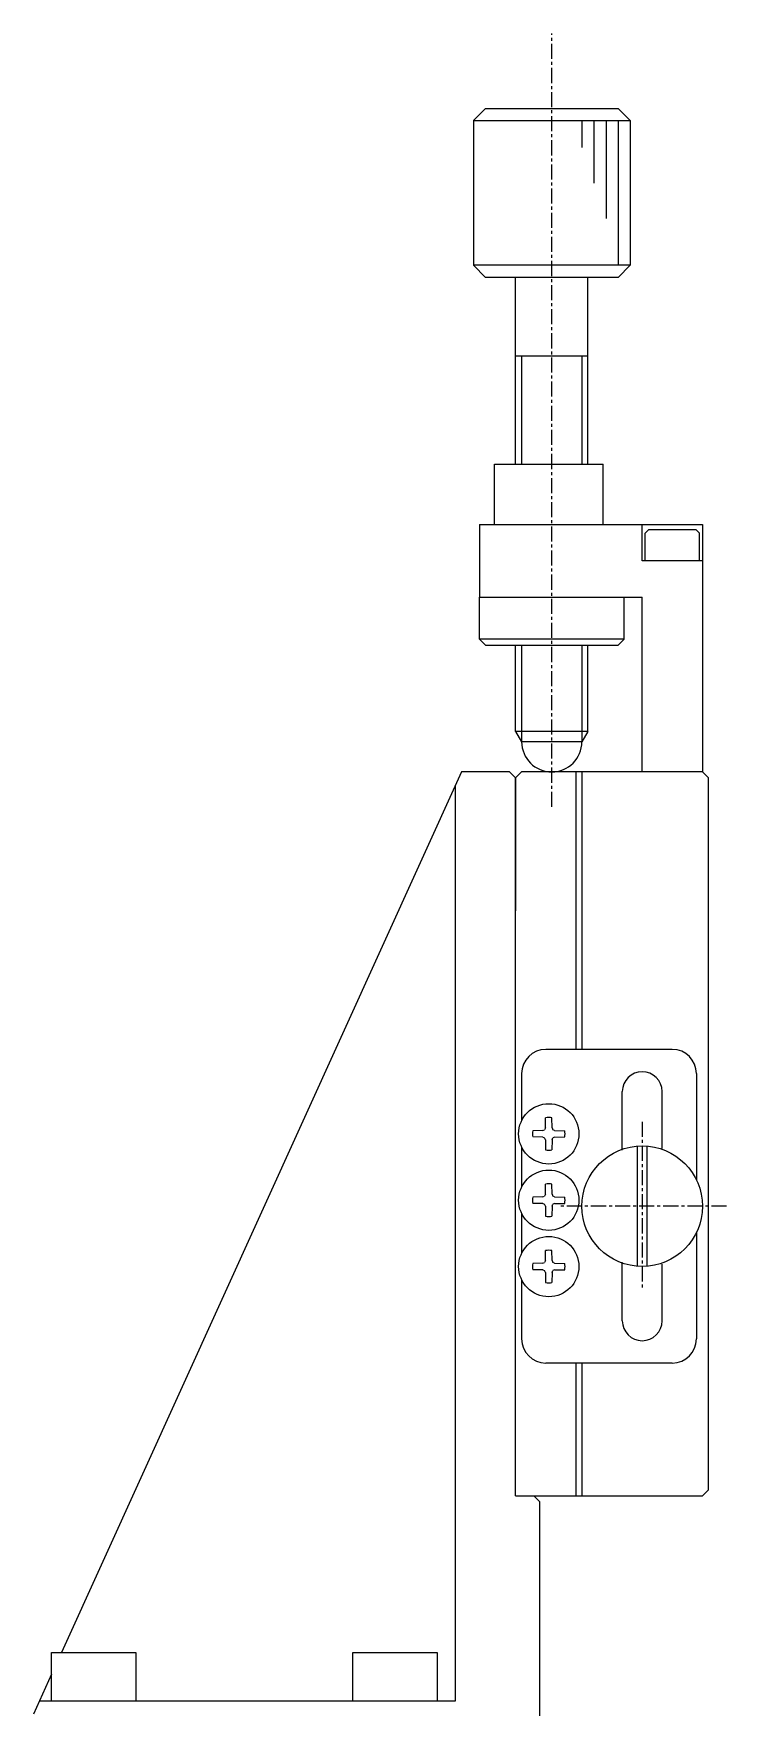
# Model space of a CAD drawing. Extents: x 164 to 411, y 80 to 309.
# Drawn here: x 202 to 259.5, y 169.2 to 308 of the extents above; entities that cross this region are included whole.
import ezdxf

# ---------------------------------------------------------------- set-up
doc = ezdxf.new("R2010")
doc.units = 0
doc.linetypes.add('CENTER', pattern=[2, 1.25, -0.25, 0.25, -0.25])
doc.layers.get('0').update_dxf_attribs({"linetype": 'CONTINUOUS'})
doc.layers.add('CENTER', color=1, linetype='CENTER')

# ---------------------------------------------------------------- blocks, each defined once
blk = doc.blocks.new('A$C68960A7A')
at = {"color": 7, "linetype": 'CONTINUOUS'}
for p, q in [((5, 4), (1.5, 4)), ((1.5, 4), (1.5, 0)), ((8.5, 4), (5, 4)), ((8.5, 0), (8.5, 4)), ((30, 4), (26.5, 4)), ((26.5, 4), (26.5, 0)), ((33.5, 4), (30, 4)), ((33.5, 0), (33.5, 4))]:
    blk.add_line(p, q, dxfattribs=at)

msp = doc.modelspace()

# ---------------------------------------------------------------- linework, layer by layer
at = {"color": 7, "linetype": 'CONTINUOUS'}
for p, q in [((239.49, 301.76), (238.49, 300.76)), ((239.49, 301.76), (250.49, 301.76)), ((250.49, 301.76), (251.49, 300.76)), ((238.49, 300.76), (238.49, 288.76)), ((251.49, 300.76), (251.49, 288.76)), ((239.49, 287.76), (238.49, 288.76)), ((250.49, 287.76), (251.49, 288.76)), ((250.49, 287.76), (239.49, 287.76)), ((241.99, 272.26), (241.99, 287.76)), ((247.99, 272.26), (247.99, 287.76)), ((241.99, 281.26), (247.99, 281.26)), ((240.24, 267.26), (240.24, 272.26)), ((240.24, 272.26), (249.24, 272.26)), ((249.24, 267.26), (249.24, 272.26)), ((238.99, 267.26), (257.49, 267.26)), ((238.99, 267.26), (238.99, 261.26)), ((252.49, 264.26), (252.49, 267.26)), ((253.04, 266.86), (252.74, 266.56)), ((252.74, 264.26), (252.74, 266.56)), ((253.04, 266.86), (256.94, 266.86)), ((257.24, 266.56), (256.94, 266.86)), ((257.24, 264.26), (257.24, 266.56)), ((257.49, 267.26), (257.49, 246.76)), ((257.49, 264.26), (252.49, 264.26)), ((238.99, 261.26), (252.49, 261.26)), ((238.99, 257.76), (238.99, 261.26)), ((250.99, 257.76), (250.99, 261.26)), ((252.49, 246.76), (252.49, 261.26)), ((239.49, 257.26), (238.99, 257.76)), ((239.49, 257.26), (250.49, 257.26)), ((241.99, 250.12), (241.99, 257.26)), ((247.99, 250.12), (247.99, 257.26)), ((250.49, 257.26), (250.99, 257.76)), ((247.99, 250.12), (241.99, 250.12)), ((241.99, 250.12), (242.49, 249.26)), ((247.99, 250.12), (247.49, 249.26)), ((247.49, 249.26), (242.49, 249.26)), ((237.49, 246.76), (204.31, 173.76)), ((236.99, 169.76), (236.99, 245.66)), ((241.49, 246.76), (237.49, 246.76)), ((241.49, 246.76), (241.99, 246.26)), ((241.99, 246.26), (242.49, 246.76)), ((241.99, 246.26), (241.99, 235.26)), ((241.99, 186.76), (241.99, 246.26)), ((257.49, 246.76), (242.49, 246.76)), ((246.99, 246.76), (246.99, 223.76)), ((247.49, 246.76), (247.49, 223.76)), ((257.49, 246.76), (257.99, 246.26)), ((257.99, 187.26), (257.99, 246.26)), ((254.99, 223.76), (244.49, 223.76)), ((242.49, 221.76), (242.49, 217.84)), ((256.99, 221.76), (256.99, 212.93)), ((250.84, 215.4), (250.84, 220.26)), ((254.14, 215.54), (254.14, 220.26)), ((244.46, 217.25), (244.48, 218.08)), ((245.01, 217.25), (245, 218.08)), ((244.26, 217.03), (243.41, 217.02)), ((244.26, 216.48), (243.41, 216.5)), ((244.26, 217.03), (244.39, 217.09)), ((244.46, 217.25), (244.39, 217.09)), ((245.01, 217.25), (245.09, 217.09)), ((245.22, 217.03), (245.09, 217.09)), ((245.22, 217.03), (246.06, 217.02)), ((245.22, 216.48), (246.06, 216.5)), ((242.49, 215.67), (242.49, 212.34)), ((244.26, 216.48), (244.39, 216.42)), ((244.46, 216.26), (244.39, 216.42)), ((244.46, 216.26), (244.48, 215.43)), ((245.01, 216.26), (245, 215.43)), ((245.01, 216.26), (245.09, 216.42)), ((245.22, 216.48), (245.09, 216.42)), ((252.09, 205.77), (252.09, 215.74)), ((252.89, 205.77), (252.89, 215.74)), ((244.46, 211.75), (244.48, 212.58)), ((245.01, 211.75), (245, 212.58)), ((244.26, 211.53), (243.41, 211.52)), ((244.26, 210.98), (243.41, 211)), ((244.26, 211.53), (244.39, 211.59)), ((244.26, 210.98), (244.39, 210.92)), ((244.46, 211.75), (244.39, 211.59)), ((245.01, 211.75), (245.09, 211.59)), ((245.22, 211.53), (245.09, 211.59)), ((245.22, 210.98), (245.09, 210.92)), ((245.22, 211.53), (246.06, 211.52)), ((245.22, 210.98), (246.06, 211)), ((242.49, 210.17), (242.49, 206.84)), ((244.46, 210.76), (244.39, 210.92)), ((244.46, 210.76), (244.48, 209.93)), ((245.01, 210.76), (245, 209.93)), ((245.01, 210.76), (245.09, 210.92)), ((256.99, 208.58), (256.99, 199.76)), ((244.46, 206.25), (244.48, 207.08)), ((245.01, 206.25), (245, 207.08)), ((244.26, 206.03), (243.41, 206.02)), ((244.26, 205.48), (243.41, 205.5)), ((244.26, 206.03), (244.39, 206.09)), ((244.26, 205.48), (244.39, 205.42)), ((244.46, 206.25), (244.39, 206.09)), ((244.46, 205.26), (244.39, 205.42)), ((245.01, 206.25), (245.09, 206.09)), ((245.01, 205.26), (245.09, 205.42)), ((245.22, 206.03), (245.09, 206.09)), ((245.22, 205.48), (245.09, 205.42)), ((245.22, 206.03), (246.06, 206.02)), ((245.22, 205.48), (246.06, 205.5)), ((250.84, 201.26), (250.84, 206.11)), ((254.14, 201.26), (254.14, 205.97)), ((242.49, 204.67), (242.49, 199.76)), ((244.46, 205.26), (244.48, 204.43)), ((245.01, 205.26), (245, 204.43)), ((254.99, 197.76), (244.49, 197.76)), ((246.99, 197.76), (246.99, 186.76)), ((247.49, 197.76), (247.49, 186.76)), ((241.99, 186.76), (257.49, 186.76)), ((243.49, 186.76), (243.99, 186.26)), ((243.99, 162.26), (243.99, 186.26)), ((257.99, 187.26), (257.49, 186.76)), ((203.49, 171.96), (201.99, 168.66)), ((202.49, 169.76), (236.99, 169.76))]:
    msp.add_line(p, q, dxfattribs=at)
at = {"color": 3, "linetype": 'CONTINUOUS'}
for p, q in [((238.49, 300.76), (251.49, 300.76)), ((247.49, 300.76), (247.49, 298.52)), ((248.49, 300.76), (248.49, 295.58)), ((249.49, 300.76), (249.49, 292.64)), ((250.49, 300.76), (250.49, 288.76)), ((251.49, 288.76), (238.49, 288.76)), ((242.49, 281.26), (242.49, 272.26)), ((247.49, 281.26), (247.49, 272.26)), ((250.99, 257.76), (238.99, 257.76)), ((242.49, 257.26), (242.49, 249.26)), ((247.49, 257.26), (247.49, 249.26))]:
    msp.add_line(p, q, dxfattribs=at)
at = {"color": 7, "linetype": 'CONTINUOUS'}
for centre, radius in [((244.74, 216.76), 2.5), ((252.49, 210.76), 5), ((244.74, 211.26), 2.5), ((244.74, 205.76), 2.5)]:
    msp.add_circle(centre, radius, dxfattribs=at)
for centre, radius, start, end in [((244.99, 249.26), 2.5, 180, 0), ((244.49, 221.76), 2, 90, 180), ((254.99, 221.76), 2, 0, 90), ((252.49, 220.26), 1.65, 0, 180), ((244.74, 216.76), 1.35, 78.8959, 101.1041), ((244.74, 216.76), 1.35, 168.8959, 191.1041), ((244.74, 216.76), 1.35, 348.8959, 11.1041), ((244.74, 216.76), 1.35, 258.8959, 281.1041), ((244.74, 211.26), 1.35, 78.8959, 101.1041), ((244.74, 211.26), 1.35, 168.8959, 191.1041), ((244.74, 211.26), 1.35, 348.8959, 11.1041), ((244.74, 211.26), 1.35, 258.8959, 281.1041), ((244.74, 205.76), 1.35, 78.8959, 101.1041), ((244.74, 205.76), 1.35, 168.8959, 191.1041), ((244.74, 205.76), 1.35, 348.8959, 11.1041), ((244.74, 205.76), 1.35, 258.8959, 281.1041), ((252.49, 201.26), 1.65, 180, 0), ((244.49, 199.76), 2, 180, 270), ((254.99, 199.76), 2, 270, 0)]:
    msp.add_arc(centre, radius, start, end, dxfattribs=at)
at = {"layer": 'CENTER', "color": 1, "linetype": 'CENTER'}
for p, q in [((244.99, 243.87), (244.99, 307.98)), ((252.49, 217.76), (252.49, 203.76)), ((259.49, 210.76), (245.49, 210.76))]:
    msp.add_line(p, q, dxfattribs=at)

# ---------------------------------------------------------------- block references
at = {"color": 7, "linetype": 'CONTINUOUS', "xscale": -1}
msp.add_blockref('A$C68960A7A', (236.99, 169.76), dxfattribs=at)

doc.saveas('drawing.dxf')
